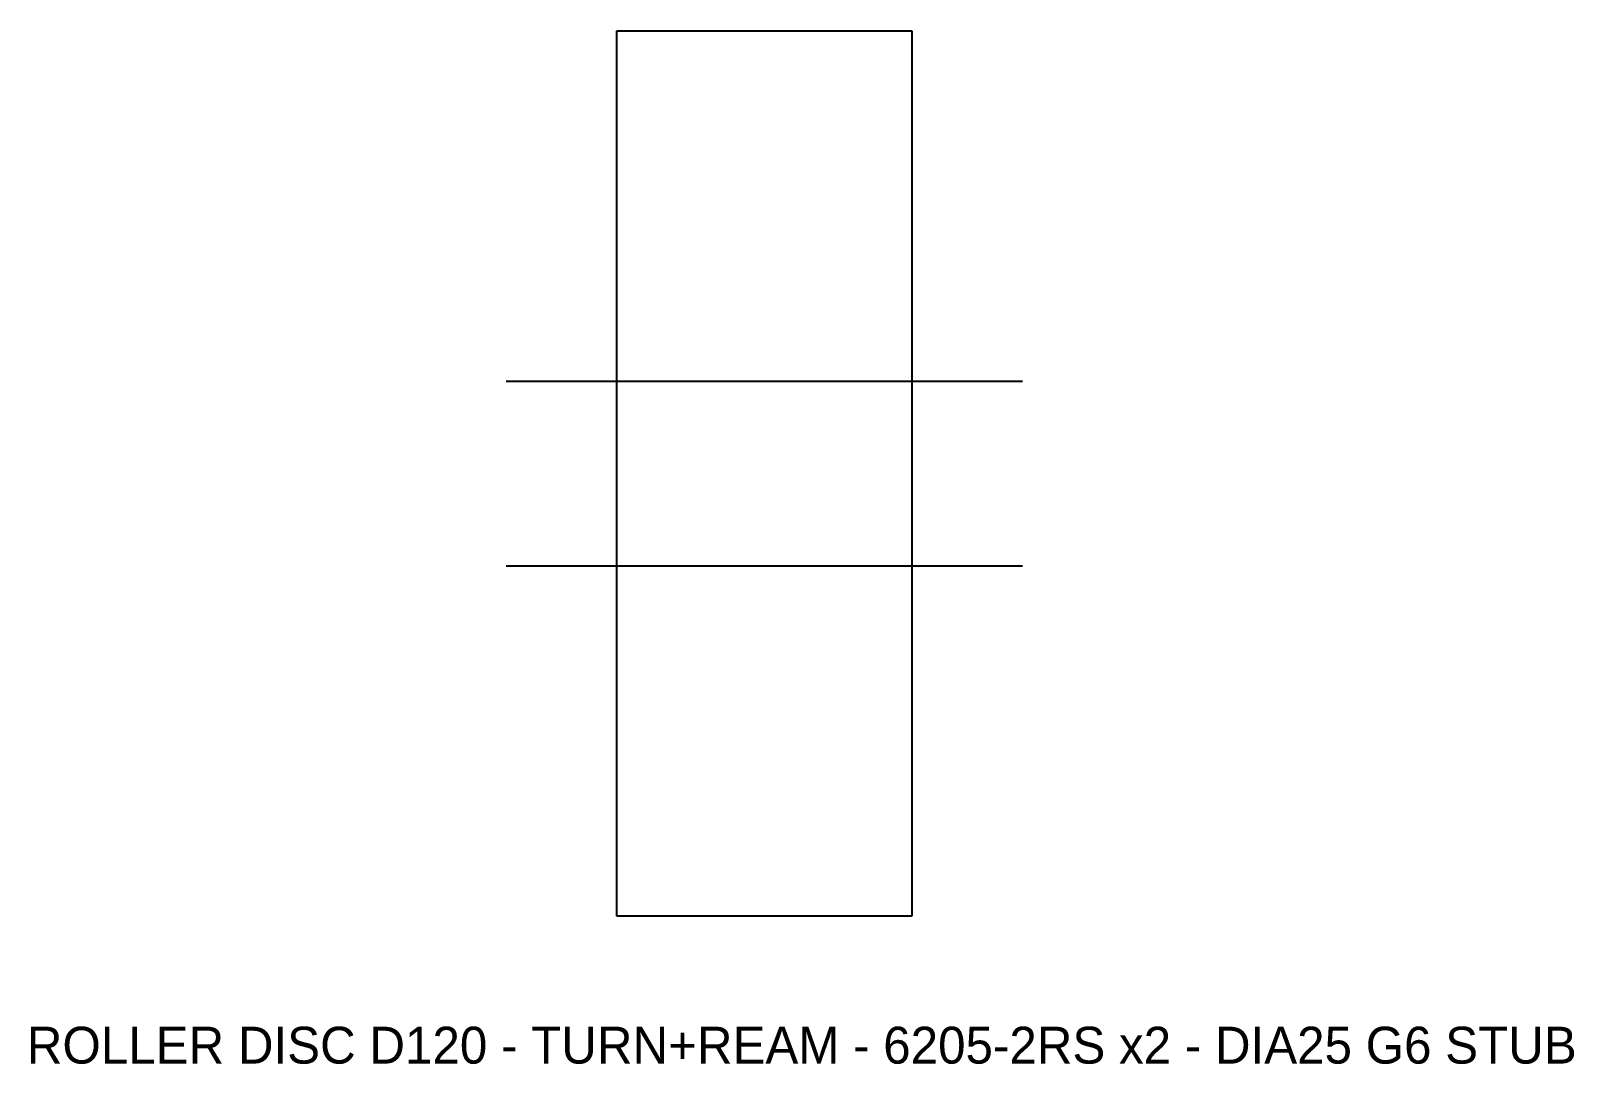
# Model space of a CAD drawing. Header units: metres. Extents: x -99 to 110, y -80 to 60.
import ezdxf

# ---------------------------------------------------------------- set-up
doc = ezdxf.new("R2010")
doc.units = ezdxf.units.M

msp = doc.modelspace()

# ---------------------------------------------------------------- linework, layer by layer
for p, q in [((-20, 60), (20, 60)), ((-20, -60), (-20, 60)), ((20, 60), (20, -60)), ((-35, 12.5), (35, 12.5)), ((-35, -12.5), (35, -12.5)), ((20, -60), (-20, -60))]:
    msp.add_line(p, q)

# ---------------------------------------------------------------- texts
at = {"layer": 'NOTES'}
msp.add_text('ROLLER DISC D120 - TURN+REAM - 6205-2RS x2 - DIA25 G6 STUB', height=5, dxfattribs=at).set_placement((-100, -80))

doc.saveas('drawing.dxf')
